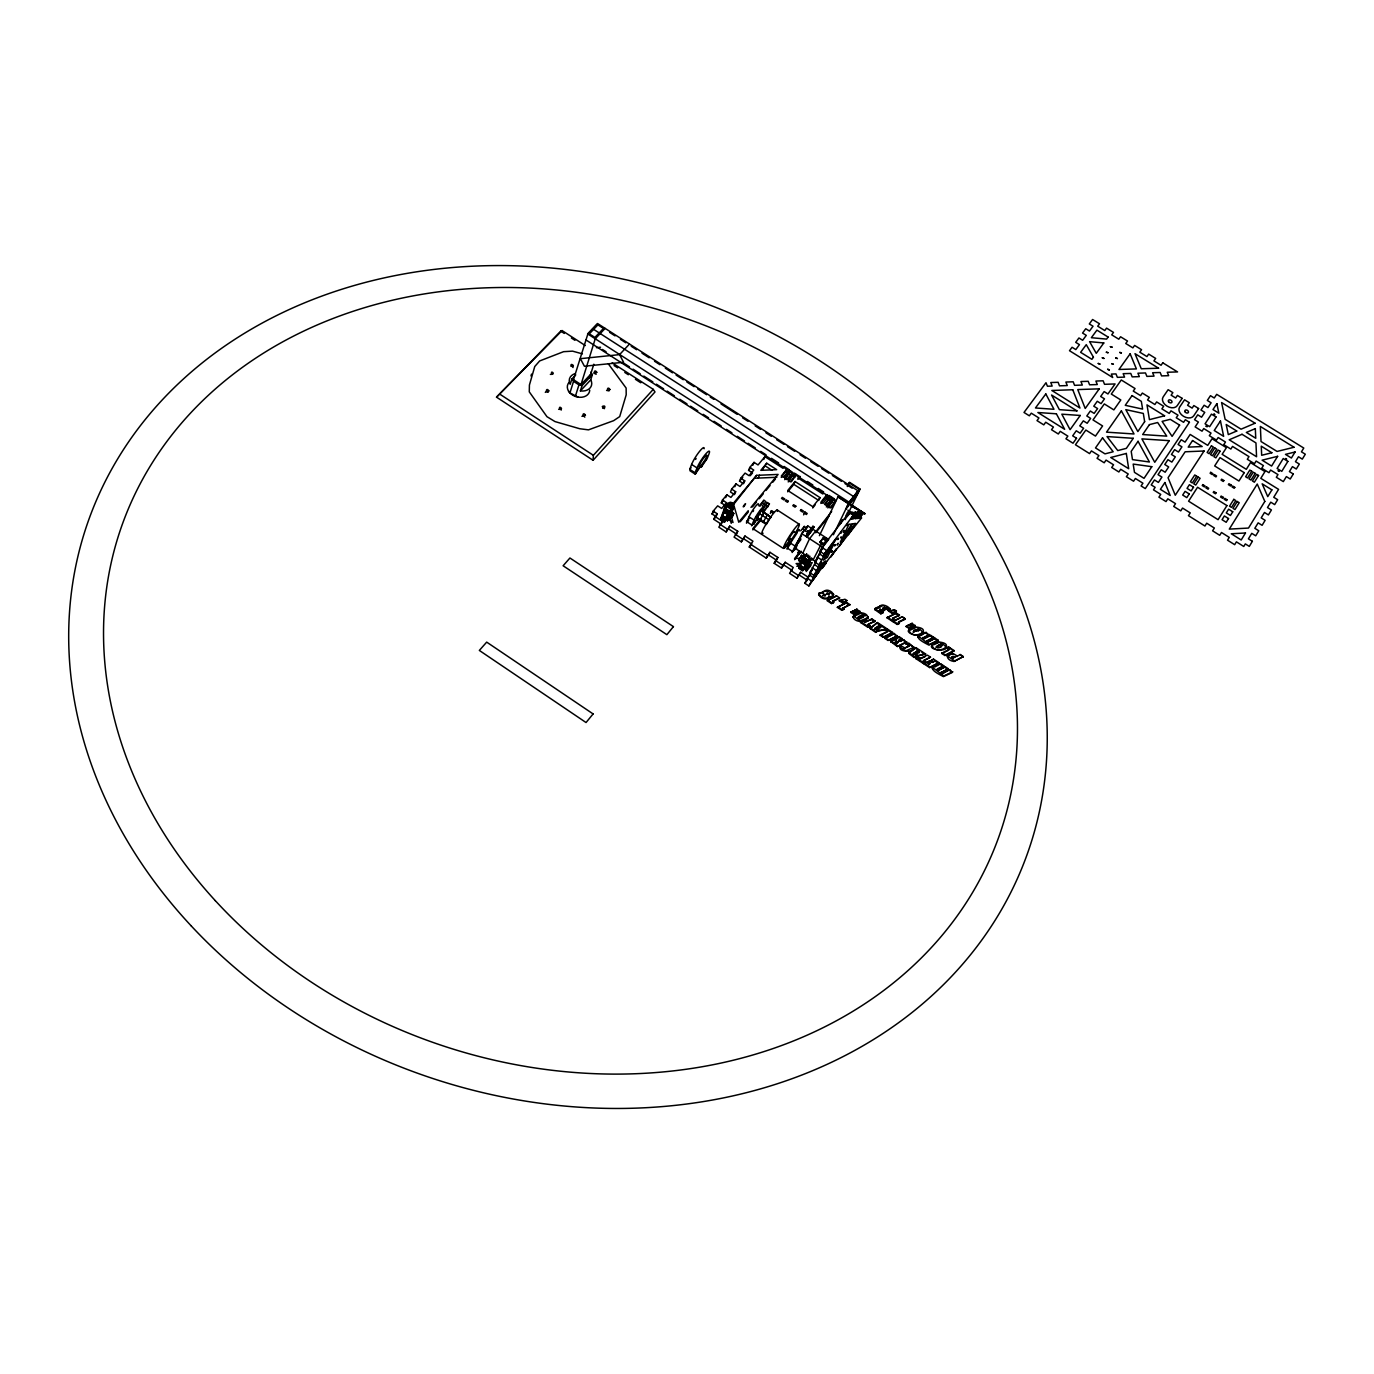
<?xml version="1.0" encoding="UTF-8"?>
<svg xmlns="http://www.w3.org/2000/svg" width="1374" height="1374" viewBox="0 0 1374 1374"><rect width="100%" height="100%" fill="white"/><g stroke="black" fill="none" stroke-linecap="round" stroke-linejoin="round"><path stroke-width="1.5" d="M899.163 623.538L898.665 621.769L905.174 618.781L902.048 616.737L892.688 621.512L897.188 624.449L899.163 623.538L898.665 621.769M893.461 619.829L892.602 618.729L899.489 615.071L896.363 613.044L886.986 617.802L891.486 620.739L893.461 619.829L892.963 618.06L899.489 615.071M585.324 345.561L562.069 330.567L560.729 331.151L496.512 397.155L593.07 460.29L593.362 455.309L653.268 389.357L612.134 362.839M955.17 656.858L952.817 658.455L952.422 656.617L955.17 656.858L951.942 657.356M951.873 657.717L952.422 656.617M843.207 607.961L849.939 604.612L846.813 602.585L837.316 607.342L841.815 610.279L843.825 609.369L843.207 607.961L843.825 609.369M806.693 554.134L807.5 556.607L810.059 556.315M833.52 602.654L832.678 601.554L839.651 597.913L836.543 595.887L827.028 600.627L831.51 603.547L833.52 602.654L833.022 600.867L839.651 597.913M903.68 648.442L909.33 645.969L906.016 643.393L909.348 645.677M919.412 652.135L917.454 650.847L913.401 653.543L916.527 655.913L914.174 657.528L908.678 653.32L915.908 647.635L925.629 653.972L917.454 655.896L914.191 653.766L919.412 652.135L914.191 653.766M936.828 669.945L943.801 665.806L940.64 663.745C925.732 667.197 934.251 671.852 943.457 676.626L952.422 672.35L949.657 669.619L942.255 673.621L949.657 669.619M902.083 638.618L898.854 640.49L899.953 641.349L903.663 639.649L906.393 642.345L897.342 646.519L890.644 641.503L895.9 639.614L899.094 636.677L902.083 638.618L898.648 640.748M895.573 641.692L896.569 642.912L898.029 642.208L896.501 641.194L895.127 642.448L896.501 641.194M727.705 512.296L726.279 510.527L725.163 511.54L727.43 512.777L726.949 510.355L725.249 510.681M802.777 566.655C804.872 570.536 797.847 566.122 801.798 566.002M790.685 542.713L797.332 532.562M799.977 552.966C799.977 549.342 795.975 556.23 799.033 550.802M732.016 506.817L733.184 505.357L730.745 507.727L728.443 507.246L729.354 502.867L726.966 506.405L730.796 508.912L733.184 505.357A2.319 1.426 39.8 0 0 731.329 502.472A2.319 1.426 39.8 0 0 729.336 503.708M810.712 529.522L813.116 526.002L811.897 528.595L807.74 525.899L801.643 533.593L795.924 545.925L796.748 549.325L815.709 561.64L822.631 547.196L828.677 539.45L812.944 529.265L806.847 536.976M813.219 527.822L814.318 526.774L807.019 537.062L808.204 534.503M799.891 539.948L800.149 539.639M832.369 550.871L831.304 552.4L832.369 550.768M807.328 533.782L808.084 532.339L805.817 536.289L809.131 532.099M808.599 531.996L807.414 533.799M837.161 544.86L838.243 543.262L837.23 544.843M840.613 533.232L841.678 531.583L840.682 533.232M545.306 392.363L546.491 391.453L548.106 392.277M801.677 534.297L802.948 532.064M530.982 375.995L531.532 374.106M759.685 513.172L757.366 516.435L759.066 514.374M575.758 374.862L571.859 378.966L570.227 384.273L569.489 382.539A11.49 8.656 17.7 0 1 575.311 373.573M573.49 379.705L587.866 333.951L597.089 324.333L603.495 328.438L594.89 337.437L589.309 333.848L597.93 324.865M578.025 397.12L569.952 392.912L573.542 381.337L571.859 378.966M575.345 396.399L578.952 384.857L573.542 381.337M797.899 542.541L798.998 540.806M573.302 379.567L581.013 384.565L595.234 338.794L605.161 328.386M592.4 374.587L590.717 379.877L591.473 381.594A11.49 8.656 17.7 0 1 582.919 391.04L580.378 390.886L582.044 385.596L592.4 374.587L590.717 372.234M725.3 507.006L725.129 507.521M850.712 504.31L864.899 513.739L850.987 505.838M589.412 378.142L593.826 364.213M879.017 607.858C880.013 602.602 888.051 605.762 890.06 608.94L888.033 609.816C887.587 606.758 879.807 607.36 884.908 609.661L882.898 610.52L879.824 609.506L883.242 612.272L880.837 613.817L874.86 609.627L882.932 605.539M812.996 528.44L811.965 527.616M937.635 647.961C944.883 646.604 940.005 643.084 936.295 647.051M936.57 646.45C942.856 650.778 944.264 638.824 936.089 647.309M940.366 642.654C961.766 654.556 914.277 650.16 938.614 641.967C958.21 643.874 935.11 656.72 932.053 645.127M822.871 593.121L823.335 591.885M956.751 656.6L960.151 654.522L963.311 656.566L954.003 661.444C944.728 660.121 946.274 652.307 953.693 654.608M863.662 616.205C863.25 613.955 856.311 616.668 858.698 618.128C870.532 611.877 857.874 621.89 858.389 617.974M913.779 632.143C911.718 627.403 926.9 630.46 913.521 631.456M919.67 629.103C934.183 641.297 892.258 632.744 915.599 626.991C935.059 628.863 912.044 641.692 909.004 630.134M932.74 667.592L943.852 675.974L952.817 671.697M906.016 643.393L908.815 643.084L913.83 647.36L905.809 650.829L900.193 647.188L901.155 645.883L904.985 648.03L909.33 645.969M922.658 638.841L930.679 635.355L933.753 637.347L926.385 641.263L927.759 642.156L935.11 638.24L938.253 640.284L928.927 645.11C919.807 640.404 911.357 635.733 926.179 632.418L928.927 635.132L922.555 638.086M918.313 636.179L929.305 644.458L938.253 640.284M807.568 531.085L809.647 531.017L808.599 532.786L807.036 531.772L807.568 531.085L809.458 533.421L812.154 529.402M829.226 593.654C823.799 592.263 832.386 594.805 826.581 593.757M807.38 566.5L806.813 567.582L810.797 559.184M913.195 646.845C915.307 653.887 895.213 651.654 901.155 645.883M695.107 472.811L697.013 467.95A11.696 1.958 -57.1 0 1 705.738 453.952A11.696 1.958 -57.1 0 1 708.932 454.073L707.009 458.95L695.107 472.811L689.731 469.324L691.62 464.446A11.696 1.975 -57.1 0 1 699.366 451.617A11.696 1.975 -57.1 0 1 704.123 448.748M867.801 618.266C868.626 611.739 854.989 610.829 853.117 617.012C854.645 622.989 867.492 622.766 867.561 617.098M689.903 470.698L695.278 474.185L696.395 471.316M853.615 615.964L860.072 620.962L868.162 617.579M699.727 467.435L695.278 474.185M702.423 464.292L701.29 467.177L705.738 460.445M794.516 532.322C795.306 527.994 785.842 542.352 789.208 540.411M713.209 511.128L717.245 513.773L714.995 516.469L722.484 521.347L721.298 524.181L713.827 519.32L716.077 516.607L712.041 513.979L713.209 511.128L717.657 505.838L721.676 508.449L726.503 502.695L722.466 500.067L726.88 494.812L730.899 497.422L735.657 491.72L731.655 489.11L736.017 483.906L740.019 486.499L744.742 480.831L740.758 478.255L745.086 473.085L749.07 475.679L753.742 470.063L749.775 467.486L754.051 462.368L758.036 464.944L764.94 456.666L783.094 468.362M823.198 592.434C827.32 585.513 839.772 596.831 828.883 597.226C823.661 603.461 813.047 590.665 822.803 593.07M713.827 519.32L714.995 516.469M812.979 528.509L812.051 529.952L812.858 529.11M915.908 647.635L909.038 652.65L914.552 656.858L916.527 655.913M725.317 505.546L721.298 502.918L722.466 500.067M716.077 516.607L717.245 513.773M725.695 497.68L726.88 494.812M731.655 489.11L730.47 491.978L734.472 494.571L735.657 491.72M730.848 518.101L728.77 516.744L734.042 507.641L727.413 503.313L725.249 505.924L720.68 518.891L724.957 521.673L730.71 509.479L731.878 510.252L730.418 513.756L729.233 513M723.858 510.424L724.802 508.346M724.837 507.882L724.63 508.724M724.115 522L725.232 519.32L721.573 516.933L722.192 516.195L725.85 518.582L724.733 521.261L724.115 522L720.457 519.612L726.417 506.68L725.249 505.924M720.457 519.612L722.192 516.195M722.81 514.7L725.249 508.827L728.924 511.231L725.867 517.843L722.192 515.439L723.274 513.91M722.758 515.525L726.417 506.68M734.832 486.757L736.017 483.906M722.484 521.347L718.825 527.169L726.125 531.927L729.766 526.105L737.735 531.291L736.533 534.125L728.581 528.938M744.742 480.831L743.557 483.7L739.556 481.106L740.758 478.255M725.867 517.843L728.924 511.231M724.957 521.673L730.71 509.479M730.882 512.846L732.96 514.185L730.659 518.41L727.516 516.349L730.315 511.695M729.646 513.979L727.739 516.572L728.907 517.345L727.447 520.832L726.279 520.059M731.208 510.252L732.582 511.145M750.204 475.73L752.54 472.931L748.572 470.355L749.775 467.486M728.821 515.284L733.012 508.586L726.777 504.533L727.55 503.605L733.785 507.641M752.849 465.236L754.051 462.368M730.659 518.41L732.96 514.185M728.907 517.345L729.989 516.04L731.964 517.311L733.768 513.361L730.436 511.18M731.964 517.311L733.768 513.361M726.125 531.927L729.766 526.105M733.493 504.567L756.61 475.352L778.096 474.425L750.96 507.384M763.721 459.534L764.94 456.666M758.208 478.083L759.427 475.232M737.735 531.291L734.077 537.114L741.342 541.854L745 536.032L752.935 541.201L749.259 547.024L766.263 558.119L769.955 552.296L777.873 557.466L774.18 563.288L781.531 568.08L785.224 562.258L793.262 567.496L789.569 573.319L796.937 578.145L800.647 572.305L808.238 577.252L810.402 574.469M761.952 470.337L766.709 463.227L776.654 469.65L760.818 470.32L766.709 463.227M880.906 627.025L875.702 628.639L880.545 627.695L878.965 625.754L874.877 628.399L877.969 630.752L875.633 632.349L870.206 628.536L877.454 622.559L892.671 632.469L883.224 637.313L880.081 635.252L887.535 631.336L885.096 629.756L887.535 631.336M746.546 522.532L749.002 516.813A9.017 1.254 -57 0 1 755.322 506.594A9.017 1.254 -57 0 1 758.311 504.997M741.342 541.854L745 536.032M751.595 525.813L754.068 520.111A9.017 1.219 -57 0 1 760.835 509.359A9.017 1.219 -57 0 1 763.017 509.17M753.811 524.009L755.03 521.193M760.269 506.027L763.892 500.273L765.902 501.579L762.312 505.958M754.068 523.958L755.305 521.141M756.696 520.471L757.933 517.637L752.025 525.143L746.563 521.588L749.843 517.586M756.731 520.712L757.95 517.878M761.402 511.231L767.413 502.558L769.423 503.846L763.412 512.536M781.256 477.431L787.182 468.895L781.342 476.005L783.335 477.293L789.174 470.166M770.282 513.481L771.535 510.647L773.802 512.124L772.978 513.137L770.711 511.66L771.535 510.647M784.743 479.681L790.651 471.127L792.643 472.416L786.821 479.543L784.829 478.255L790.651 471.127M788.212 481.913L794.138 473.377L796.13 474.648L791.372 481.776M793.794 484.352L795.048 481.518L820.038 497.628L818.715 500.445L793.794 484.352L787.697 491.823M766.263 558.119L769.955 552.296M774.18 563.288L777.873 557.466M808.479 564.353L809.217 562.722L808.427 564.542M786.993 549.205L789.964 542.764A9.051 1.065 -56.9 0 1 796.491 532.339A9.051 1.065 -56.9 0 1 799.033 531.068M803.601 514.855L804.924 512.021L807.173 513.481L806.383 514.494L804.116 513.017L804.906 512.038M781.531 568.08L785.224 562.258M807.242 566.655L807.826 565.435M792.094 552.52L795.065 546.079A9.051 1.048 -56.9 0 1 800.424 537.268M806.28 527.736L804.254 526.414L802.948 529.23L804.975 530.536M794.309 550.373L795.941 547.556L792.729 551.609L787.216 548.037L790.445 543.984M812.635 528.904L811.399 528.131L808.565 531.858M805.198 531.377L807.74 525.899M800.235 551.575L798.912 554.014M825.448 497.646L826.77 494.812L828.78 496.117L827.457 498.934L825.448 497.646L820.862 503.416M809.166 533.387L807.895 532.734M798.929 560.231L801.025 561.588L802.296 558.892L800.183 557.535L803.326 559.613L801.918 562.601L798.723 560.523L801.317 556.041M804.924 557.483L801.54 555.268L799.891 558.789M802.76 553.224L809.561 538.728L815.641 531.017M825.516 504.224L830.274 497.079L832.266 498.367L826.358 506.954M800.527 561.811L798.826 567.634L803.137 570.45L809.338 558.445L810.523 559.218L805.611 569.575L804.425 568.802M803.378 559.063L802.193 558.291L803.807 554.838L804.992 555.611L798.689 568.269L802.399 570.674L802.983 569.918M798.689 568.269L804.992 555.611M827.869 507.933L833.778 499.329L835.77 500.617L830.051 507.865L828.041 506.559L833.778 499.329M808.839 534.022L808.118 534.297M796.937 578.145L800.647 572.305M802.399 570.674L805.696 564.199L801.969 561.777L801.386 562.55L805.095 564.972L805.696 564.199M805.782 563.512L806.383 562.739L802.674 560.317L802.072 561.09L805.782 563.512L807.637 560.094L803.91 557.672L803.309 558.445L807.036 560.867L807.637 560.094M803.137 570.45L809.338 558.445M819.402 535.671L837.968 496.856L848.531 503.657L837.968 496.856M808.118 564.834L809.046 562.997M807.551 566.62L811.553 558.222M811.794 558.273L805.611 569.575M826.564 539.793L823.146 544.516L819.9 542.421L823.335 537.698L826.564 539.793L826.135 540.686L822.906 538.591L823.335 537.698M847.294 486.533L849.493 482.274L860.004 489.041L845.199 519.63M813.116 559.957L821.566 543.503M823.146 544.516L823.576 543.623L820.33 541.528M804.786 583.263L812.223 569.626L809.836 572.7L813.975 575.38L816.362 572.305L808.891 585.942L804.786 583.263L807.002 580.412M809.836 572.7L816.396 560.918M814.902 562.103L822.425 548.346L820.02 551.421L824.194 554.151L826.598 551.06L819.059 564.817L814.902 562.103L817.307 559.029M820.02 551.421L821.927 547.436L849.166 512.571L853.323 515.233L850.678 519.406L854.096 515.147L855.281 514.992L852.653 519.149L856.534 514.838L857.702 514.7L855.092 518.822L860.09 514.408L857.496 518.496L858.733 518.324L862.443 514.134L859.866 518.17L861.532 517.964L832.318 554.649M833.4 534.744L849.132 502.231L858.046 490.844L597.57 323.525L587.625 333.882L849.132 502.231M813.975 575.38L821.463 561.726L819.059 564.817M824.194 554.151L853.306 515.233M840.562 523.546L842.434 519.681M850.798 502.317L853.597 496.529L592.623 328.695M808.513 564.079L809.114 563.082M845.92 515.765L847.775 511.935M858.046 490.844L846.968 506.972M857.531 491.652L849.252 502.214L845.869 509.204L856.895 495.138L860.004 489.041M827.371 557.363L833.537 544.654L823.335 560.197L827.371 557.363L824.623 555.594M818.595 594.822L819.196 593.207L822.683 592.142M822.717 592.641L823.404 591.352M822.957 595.56C825.929 591.885 825.207 597.982 823.524 594.564M822.992 595.749L823.953 594.375M825.018 596.093L825.551 594.925M826.392 594.255L826.925 593.07M828.677 594.495L829.278 593.499M828.728 597.003L828.797 596.076M828.711 597.776L829.072 596.316M828.453 596.763L829.827 596.522M829.484 597.209L833.005 595.887L833.606 594.255M833.005 595.887L833.674 594.65M831.51 603.547L833.863 601.967M832.575 601.915L833.022 600.867M836.543 595.887L828.865 599.82M839.256 600.764L844.941 599.236L846.934 600.541L842.64 602.98L839.256 600.764L842.812 600.198M728.306 504.413L728.684 503.657A2.319 1.426 39.8 0 1 731.174 503.554L731.844 502.747M842.64 602.98L846.934 600.541M841.815 610.279L844.168 608.699M837.316 607.342L846.813 602.585M842.966 608.27L849.939 604.612M850.781 612.392L853.426 610.691L856.208 613.405L853.907 614.436L850.781 612.392L853.426 610.691M854.233 610.829L856.878 609.146L859.643 611.859L857.359 612.873L854.233 610.829L856.878 609.146M853.907 614.436L856.552 612.735M853.202 617.424L853.804 615.792M857.359 612.873L860.004 611.172M857.685 618.163L858.149 617.287M857.908 617.905L862.769 615.346M863.233 616.978L863.319 615.535M869.982 626.441L867.973 627.351L860.485 622.456L862.838 620.876L864.881 622.216L871.992 619.004L875.135 621.048L867.664 624.93L869.982 626.441L867.664 624.93M862.838 620.876L860.485 622.456M695.622 459.397L696.103 458.469M864.881 622.216L871.992 619.004M867.612 618.437L868.213 616.823M874.791 609.214L877.797 606.947L879.446 607.222M874.86 609.627L875.478 608.012M867.973 627.351L870.343 625.771M878.931 607.428L879.6 606.174M870.171 628.176L877.454 622.559M882.881 612.941L879.377 610.554L880.167 609.3M870.206 628.536L870.79 627.042M879.377 610.554L880.408 609.214M870.429 628.897L870.566 627.866M883.259 607.926L882.726 609.043L884.908 609.661M880.837 613.817L883.242 612.272M882.898 608.596L884.083 607.583M880.322 609.901L882.898 610.52M874.998 628.296L874.706 629.532M725.077 507.143L724.442 508.603M875.633 632.349L877.969 630.752M878.965 625.754L874.517 629.069M884.324 608.338L888.033 609.816M888.806 611.224L894.457 609.695L896.449 610.983L892.19 613.422L888.806 611.224L894.079 610.365L896.071 611.67M887.673 610.485L890.06 608.94M875.702 628.639L878.931 630.752L887.123 628.863L884.736 630.426M892.19 613.422L896.449 610.983M891.486 620.739L893.821 619.159M892.499 619.09L892.963 618.06M883.224 637.313L892.671 632.469M886.986 617.802L896.363 613.044M884.856 638.378L894.302 633.534L897.085 636.265L888.016 640.439L884.856 638.378L894.302 633.534M888.016 640.439L897.445 635.595M897.188 624.449L899.523 622.869M902.048 616.737L905.174 618.781M890.644 641.503L894.68 638.704L896.346 638.996M890.713 641.898L891.331 640.284M895.436 639.357L899.094 636.677M895.659 641.641L896.191 643.582L898.029 642.208M906.101 626.544L908.729 624.861L911.494 627.557L909.227 628.588L906.101 626.544L908.729 624.861M898.493 641.16L898.939 640.112M899.953 641.349L903.663 639.649M897.342 646.519L906.771 641.658M909.502 624.981L912.13 623.298L914.878 625.994L912.628 627.025L909.502 624.981L912.13 623.298M909.227 628.588L911.872 626.888M899.747 647.446L900.451 646.227M908.506 631.181L909.193 629.962M912.628 627.025L915.256 625.325M913.109 632.177L918.072 629.498M918.605 630.718L918.622 629.704M908.678 653.32L909.313 652.169M917.798 637.21L918.485 636.007M913.263 648.219L913.95 646.999M922.899 632.572L923.586 631.37M913.521 653.423L913.229 654.677M922.383 638.515L929.322 634.462M917.935 636.849L926.179 632.418M913.126 654.11L917.454 650.847M923.105 661.117L925.836 661.976L923.465 663.573L915.891 658.644L918.261 657.047L920.322 658.386L927.364 655.106L930.524 657.15L924.874 660.293M917.454 655.896L925.629 653.972M915.891 658.644L918.261 657.047M923.311 639.254L930.679 635.355M917.884 657.717L920.322 658.386M926.385 641.263L933.753 637.347M927.759 642.156L935.11 638.24M931.538 646.175L932.225 644.973M923.465 663.573L925.836 661.976M930.146 663.264L927.845 661.753L930.146 663.264L928.79 663.917L926.471 662.405L924.118 664.003L929.597 667.575L938.974 662.663L933.513 659.108L931.143 660.688L933.461 662.199L931.538 660.035M933.839 661.529L932.139 662.337L929.82 660.825L927.45 662.423M771.003 516.521L766.366 524.49L756.49 518.067L761.11 510.098L771.106 517.5L765.163 513.498M759.702 513.756L761.11 510.098M928.79 663.917L929.769 663.934M933.513 659.108L931.143 660.688M932.139 662.337L933.461 662.199M941.637 646.003L942.014 645.024M929.597 667.575L938.974 662.663M764.391 512.227L759.77 520.196M932.207 668.64L932.912 667.421M946.617 647.91L948.575 646.982L954.157 650.623L944.848 655.484L941.705 653.423L949.056 649.49L946.617 647.91L949.056 649.49M945.93 647.549L946.617 646.347M948.575 646.982L953.762 651.293M937.308 668.898L943.801 665.806M944.848 655.484L954.157 650.623M934.664 667.043L940.64 663.745M937.772 670.701L945.175 666.716L948.266 668.726L942.633 671.886M947.287 656.411L952.629 653.268L957.128 655.93M947.373 656.824L947.991 655.209M940.881 672.71L948.266 668.726M939.524 669.859L945.175 666.716M954.003 661.444L963.311 656.566M960.151 654.522L962.916 657.236M837.9 538.883C836.714 541.27 839.359 536.427 838.174 538.831M840.648 537.732L841.317 536.873L840.922 537.681M726.966 506.405L728.684 503.657L728.134 505.014L731.964 507.504L732.531 506.147A2.319 1.426 39.8 0 0 731.174 503.554M730.796 508.912L732.308 506.456A2.319 1.426 39.8 0 1 730.041 506.267A2.319 1.426 39.8 0 1 728.615 504.052M752.969 511.609L753.587 510.664M852.876 506.559L851.159 505.185M849.166 512.571L847.311 516.641M848.187 515.25L851.159 512.347L855.281 514.992M863.507 513.893L864.967 513.481M731.329 516.676L733.012 522.498L727.945 519.2M834.791 545.289C836.646 542.833 833.245 547.642 835.066 545.22M581.923 416.339L583.418 415.721L584.809 417.146M811.433 528.698L810.746 529.557M744.21 506.13C748.555 499.483 740.998 508.535 743.866 506.594M550.356 374.363C557.002 374.758 549.823 369.417 551.85 373.968M808.187 534.177L809.114 533.026M789.913 539.57L790.737 538.488M800.561 566.483L800.698 568.63L802.313 569.008L802.416 567.72L800.269 566.775L801.643 568.578M801.987 568.681L803.103 568.08M826.547 561.605L822.047 568.458L826.255 563.014M814.645 577.458L836.354 548.947L830.823 557.123M813.168 579.914L818.767 571.653L808.891 585.942M806.194 571.532L810.918 565.47L806.882 565.693M819.9 542.421L822.906 538.591M824.572 539.673L826.066 537.766M806.315 566.002L805.044 568.115A2.319 1.426 38 0 1 803.017 568.458M802.193 558.291L804.288 555.611M802.296 558.892L803.223 557.707L801.128 556.35M803.807 556.556L804.563 555.611M806.675 553.911L805.559 555.354L809.441 557.878M807.5 556.607L808.616 555.182M848.788 504.035L851.227 500.909M853.683 497.783L856.895 495.138M799.874 551.833L794.567 558.565L800.905 558.205M815.778 531.686L831.665 511.523M794.601 559.665L801.214 551.266M815.778 532.803L829.02 516.006M801.54 555.268L803.24 556.951M798.723 560.523L799.908 559.029M831.012 507.779L834.447 503.434L832.438 502.145M830.274 497.079L824.537 504.292L826.547 505.598L832.266 498.367M798.26 540.875L800.698 537.818M797.298 543.142L800.698 538.866M796.731 544.379L798.844 541.373M795.924 545.925L800.784 539.69M795.615 547.573L797.092 545.701M789.432 540.806L783.352 548.432L752.866 528.578L760.99 518.702M826.77 494.812L821.017 502.042L823.026 503.331L828.78 496.117M784.502 548.174L789.346 542.077M800.716 530.862L804.254 526.414M820.038 497.628L812.807 506.68L787.749 490.484L795.048 481.518M812.704 507.985L815.108 504.962M749.259 547.024L751.698 544.018L743.781 538.848M764.288 520.849L763.068 522.343L767.688 514.374L767.808 515.37M797.847 479.354L800.183 476.486M761.969 515.233L764.408 512.227L764.528 513.223L761.248 511.094M796.13 474.648L790.308 481.793L788.315 480.505L794.138 473.377M752.866 529.9L761.471 519.338M767.413 502.558L761.436 509.857L763.446 511.162L769.423 503.846M787.886 479.526L791.39 475.249L789.397 473.978M756.49 518.067L758.946 515.078M759.101 506.113L763.892 500.273M746.443 523.082L748.624 520.42M784.417 477.293L786.752 474.442M748.246 510.681L738.748 522.206L733.304 503.365L756.61 475.352M740.26 521.742L748.383 511.867M752.454 506.92L756.524 501.991M759.238 498.693L763.309 493.747M766.005 490.449L770.075 485.52M772.789 482.222L775.503 478.925M731.878 510.252L734.042 507.641M727.516 516.349L728.735 514.889M731.655 511.798L732.428 510.87M728.77 516.744L729.731 515.593M728.701 518.874L729.474 517.946M731.947 515.353L733.166 513.893L730.006 511.832M727.447 520.832L729.611 518.221M728.873 507.659L730.041 506.267M731.26 510.115L730.126 511.557L733.458 513.739M725.249 508.827L724.613 509.582L728.306 511.97M712.041 513.979L714.257 511.334M721.298 502.918L723.497 500.308M739.556 481.106L742.802 477.242M748.572 470.355L750.719 467.795M689.731 469.324L691.019 467.813M593.07 460.29L655.003 391.951L653.268 389.357M619.554 354.629L623.59 362.272L584.414 366.223L580.378 358.683L619.554 354.629L629.378 344.135M580.378 390.886L590.717 379.877M581.013 384.565L590.957 374.003M898.218 622.525L904.813 619.451M496.512 397.155L562.069 330.567M896.501 637.897L895.968 639.666M908.643 630.803L915.943 627.437M853.254 616.651L860.691 613.285L865.74 615.827M922.847 637.467L923.689 638.584M819.196 593.207C818.629 596.625 827.148 600.507 829.226 596.539M606.587 390.422L609.111 390.869M558.617 409.28C565.487 410.156 557.569 404.42 559.974 409.177M731.312 505.787L729.749 504.138L731.312 505.787A2.319 1.426 39.8 0 0 732.977 505.666M784.863 547.419L784.022 547.934A14.169 1.7 -56.9 0 1 788.59 537.509A14.169 1.7 -56.9 0 1 798.534 524.387A14.169 1.7 -56.9 0 1 795.649 532.597M941.705 653.423L948.661 650.16M927.845 661.753L929.82 660.825M933.667 644.767L938.94 642.397M923.483 660.465L930.524 657.15M905.638 644.062L907.682 643.496L912.697 646.45M919.945 659.056L925.217 656.583M880.081 635.252L887.157 632.006M885.096 629.756L887.089 628.845M892.688 621.512L899.884 618.231M868.024 624.26L875.135 621.048M882.52 611.207L884.547 610.331M593.74 373.041L596.161 374.278M825.396 590.975L828.522 591.559M878.931 630.752L886.762 629.532L877.093 623.229M602.533 407.855L604.508 408.628M570.931 366.188C577.406 367.133 568.75 361.723 571.721 366.343M596.419 347.674L600.541 347.227M800.132 563.374L796.096 563.598L799.496 565.813M808.204 562.911L812.24 562.687L806.332 570.262L802.914 568.046M796.8 566.26L800.836 566.036M755.408 478.204L776.86 477.276M807.036 531.772L809.097 531.704M582.044 385.596L578.952 384.857M582.37 353.857L572.546 351.143L563.598 351.675L539.656 360.95L534.761 366.514L529.419 385.046L529.282 391.865L546.955 416.683L554.993 421.578L579.759 428.74L588.484 429.856L613.646 420.667L619.708 416.597L626.201 394.819L626.132 388.069L608.356 363.87M572.048 366.274L573.044 367.545M560.317 409.04L561.296 410.036M883.688 605.797L884.65 606.346M917.368 627.695L918.33 628.244M849.063 482.824L859.574 489.573M609.661 332.405L615.054 335.874M620.447 339.326L625.823 342.796M631.216 346.248L636.609 349.717M642.002 353.17L649.181 357.79M654.574 361.259L659.949 364.711M665.342 368.18L672.521 372.801M676.128 375.102L683.307 379.722M686.897 382.024L694.076 386.644M697.683 388.945L706.648 394.716M710.255 397.034L713.845 399.336M721.024 403.956L737.185 414.33M742.578 417.799L747.971 421.268M755.15 425.871L760.543 429.341M765.936 432.81L771.312 436.262M776.705 439.732L783.901 444.334M787.491 446.653L794.67 451.273M800.063 454.725L805.456 458.195M810.832 461.647L818.028 466.267M821.618 468.568L828.797 473.188M832.386 475.507L841.369 481.278M844.958 483.579L852.155 488.199M850.643 504.55L864.899 513.739L851.004 505.443M862.443 514.134L857.273 511.66L861.309 514.271M860.09 514.408L854.868 511.935L858.939 514.546M602.465 349.46L606.071 351.761M624.036 363.354L629.429 366.824M633.036 369.142L640.215 373.78M643.822 376.098L652.805 381.886M656.394 384.205L663.59 388.825M667.18 391.143L674.376 395.781M679.769 399.25L686.966 403.887M690.555 406.206L697.752 410.843M703.144 414.313L708.537 417.782M713.93 421.268L721.127 425.888M726.52 429.375L731.913 432.844M737.306 436.314L744.485 440.951M748.091 443.27L755.271 447.907M760.681 451.376L766.074 454.846M771.467 458.332L778.646 462.952M784.039 466.439L789.432 469.908M794.825 473.377L800.218 476.864M807.414 481.484L812.807 484.97M818.2 488.44L823.593 491.909M828.986 495.379L834.379 498.865M857.702 514.7L852.43 512.193L856.534 514.838M585.805 339.825L835.667 500.823M858.853 516.229L861.532 517.964M797.968 477.946L822.906 494.022M847.895 510.115L852.893 513.344M849.956 512.485L854.096 515.147M785.928 471.746L787.92 473.017M792.867 476.211L794.859 477.499M828.951 499.896L830.944 501.184M853.615 516.899L856.328 518.651M560.729 331.151L564.285 333.435M571.395 338.021L574.967 340.323M614.092 365.57L617.647 367.854M624.775 372.44L628.33 374.741M635.441 379.327L640.782 382.779M765.49 466.095L772.102 470.355M777.169 509.943L799.067 524.129M762.673 503.107L764.665 504.413M766.177 505.392L768.186 506.68M801.643 533.593L822.631 547.196M821.927 547.436L826.118 550.15M691.62 464.446L697.013 467.95M758.654 513.086L768.564 519.509M819.694 554.031L823.868 556.728M756.353 517.071L766.245 523.511M817.29 557.105L821.463 559.819M789.964 542.764L795.065 546.079M749.002 516.813L754.068 520.111M886.333 607.428L889.699 609.609M896.003 613.714L899.111 615.741M911.752 623.968L914.878 625.994M925.801 633.105L928.927 635.132M930.301 636.025L933.358 638.017M934.732 638.91L937.875 640.954M889.167 610.537L892.568 612.752M909.88 624.311L913.006 626.355M803.704 557.26L808.049 560.094M814.593 564.68L818.732 567.376M906.479 625.874L909.605 627.918M725.077 508.294L729.371 511.076M926.763 640.593L928.137 641.486M953.212 657.803L952.251 657.064M728.787 513.292L732.016 515.353M812.206 567.754L816.345 570.45M881.198 613.13L875.221 608.94M887.346 617.132L891.846 620.052M893.048 620.842L897.548 623.779M942.083 652.77L945.243 654.814M954.398 660.791L947.768 656.154M730.298 515.662L732.273 516.95M799.29 567.496L801.763 569.111M809.595 575.139L813.7 577.819M721.075 518.874L724.733 521.261M829.844 592.417L833.262 594.942M846.47 603.272L849.596 605.299M856.517 609.816L859.643 611.859M871.631 619.674L874.774 621.718M888.136 630.443L892.293 633.139M893.942 634.221L897.085 636.265M898.733 637.347L901.722 639.288M903.285 640.318L906.393 642.345M915.531 648.305L918.777 650.417M922.023 652.53L925.252 654.642M934.492 660.654L938.597 663.333M940.245 664.415L943.406 666.476M944.797 667.369L947.888 669.396M949.262 670.289L952.422 672.35M807.208 578.196L811.33 580.893M839.6 600.077L842.983 602.293M854.576 610.159L857.702 612.186M917.076 651.516L919.034 652.787M768.684 555.096L776.585 560.249M783.936 565.04L791.956 570.279M799.324 575.088L806.916 580.034M720.01 524.318L727.31 529.093M735.279 534.297L742.544 539.037M750.496 544.207L767.534 555.319M775.451 560.489L782.819 565.298M790.857 570.553L798.242 575.362M853.082 611.378L856.208 613.405M851.124 611.705L854.25 613.749M876.062 627.97L879.291 630.082M914.569 653.097L917.832 655.226M896.123 641.881L897.669 642.877M938.167 670.031L937.223 669.275M941.259 672.058L942.65 672.951M827.371 599.94L831.854 602.877M837.659 606.655L842.159 609.592M860.828 621.787L868.334 626.681M875.994 631.679L870.79 628.21M880.442 634.582L883.585 636.643M885.234 637.708L888.377 639.769M897.703 645.849L891.091 641.229M916.269 657.974L923.843 662.921M924.496 663.333L929.975 666.922M500.05 394.321L593.362 455.309M805.799 559.493C800.905 557.535 807.397 564.267 806.091 559.785M568.544 391.126L569.952 392.912M729.525 517.363L731.243 523.339M589.738 390.182A11.439 8.656 17.7 0 1 575.122 396.347A11.439 8.656 17.7 0 1 569.094 382.367M787.834 544.138A14.169 1.7 -56.9 0 1 786.168 546.113M763.068 533.215A14.135 1.838 -57 0 1 768.272 520.591A14.135 1.838 -57 0 1 777.323 511.403M801.025 536.427A9.051 1.048 -56.9 0 1 801.626 535.654M727.653 518.651A2.301 1.408 39.7 0 1 727.447 518.96M1278.232 470.835L1279.228 471.334L1278.267 470.75M1206.114 426.146L1207.111 426.644L1206.114 426.146M724.476 511.695C726.193 516.607 728.478 509.977 724.476 511.695M1121.39 352.912L1119.741 352.448L1121.39 352.912M1117.388 358.511L1115.74 358.03L1117.388 358.511M1112.03 347.124L1110.381 346.66L1112.03 347.124M1111.703 363.646L1113.352 364.282L1111.703 363.646M1108.011 352.706L1106.362 352.225L1108.011 352.706M1107.667 369.297L1109.316 369.932L1107.667 369.297M1102.309 357.824L1103.957 358.459L1102.309 357.824M1098.238 363.457L1099.887 364.093L1098.238 363.457M721.556 518.702C723.119 523.597 725.661 517.191 721.556 518.702M722.174 517.964C723.737 522.859 726.279 516.452 722.174 517.964M730.298 503.554L732.17 504.825L730.298 503.554M803.223 560.214C804.735 565.126 807.5 558.72 803.223 560.214M1285.738 458.59L1286.699 459.174L1285.789 458.504M1213.946 414.192L1214.891 414.776L1214.101 414.038M609.919 389.512C606.312 392.878 607.136 385.012 609.919 389.512M602.447 406.498C603.959 411.341 607.033 404.025 602.447 406.498M585.427 415.188C581.769 418.641 582.645 410.62 585.427 415.188M596.78 372.32C593.19 375.634 594.032 367.837 596.78 372.32M843.378 532.03L844.426 530.484L843.378 532.03M846.504 525.589L847.569 524.026L846.573 525.469M548.827 390.92C545.152 394.304 546.079 386.369 548.827 390.92M821.635 563.718L817.238 572.803L825.671 560.867L821.635 563.718M829.501 547.402L825.035 556.659L836.646 538.213L829.501 547.402M848.943 524.37L840.287 542.163L851.863 523.941L848.943 524.37M840.888 543.091L839.531 545.873L845.027 537.749L840.888 543.091M849.527 531.944L848.17 534.726L853.632 526.654L849.527 531.944M1252.384 541.304L1249.292 546.388L1245.325 543.898L1243.762 546.474L1236.411 541.854L1234.676 544.688L1227.532 540.188L1229.266 537.389L1221.486 532.494L1219.734 535.31L1212.607 530.828L1214.358 528.028L1206.698 523.219L1204.946 526.019L1188.458 515.662L1190.227 512.897L1182.55 508.071L1180.764 510.853L1173.722 506.422L1175.526 503.657L1167.814 498.831L1166.011 501.579L1158.935 497.148L1160.738 494.4L1153.49 489.848L1155.139 487.341L1151.223 484.885L1154.486 479.973L1158.402 482.429L1161.923 477.087L1158.024 474.648L1161.253 469.788L1165.152 472.227L1168.656 466.937L1164.774 464.498L1167.969 459.689L1171.85 462.093L1175.32 456.855L1171.455 454.451L1174.633 449.659L1178.48 452.063L1181.932 446.859L1178.068 444.472L1181.228 439.732L1185.075 442.119L1190.159 434.442L1207.746 445.365L1212.04 438.77L1226.415 447.684L1222.139 454.313L1246.304 469.324L1250.512 462.626L1264.956 471.591L1260.8 478.324L1278.576 489.367L1273.75 497.285L1277.648 499.707L1274.677 504.619L1270.761 502.18L1267.498 507.538L1271.414 509.977L1268.408 514.924L1264.492 512.468L1261.195 517.878L1265.128 520.334L1262.105 525.315L1258.155 522.859L1254.823 528.303L1258.773 530.776L1255.716 535.808L1251.766 533.335L1248.416 538.831L1252.384 541.304M1293.277 473.996L1290.238 478.994L1286.373 476.589L1283.316 481.604L1276.326 477.276L1277.975 474.597L1270.606 470.045L1268.975 472.708L1261.761 468.225L1263.41 465.58L1256.128 461.046L1254.462 463.708L1247.317 459.277L1248.983 456.632L1232.53 446.413L1230.846 449.058L1223.77 444.661L1225.471 442.033L1218.171 437.516L1216.471 440.127L1209.326 435.695L1211.026 433.085L1203.744 428.568L1202.044 431.178L1195.14 426.902L1198.368 422.041L1194.538 419.671L1197.75 414.828L1201.563 417.198L1204.758 412.372L1200.962 410.019L1204.139 405.227L1207.935 407.563L1211.112 402.788L1207.317 400.435L1210.477 395.678L1214.255 398.013L1216.694 394.338L1303.771 448.044L1301.453 451.84L1305.3 454.21L1302.312 459.122L1298.464 456.752L1295.459 461.681L1299.323 464.068L1296.3 469.015L1292.436 466.628L1289.413 471.591L1293.277 473.996M1245.479 532.992L1241.203 539.982L1231.276 533.765L1245.479 532.992M1264.819 501.424L1248.502 528.063L1229.301 529.11L1257.244 484.043L1264.819 501.424M1271.895 489.865L1267.755 496.615L1262.156 483.82L1271.895 489.865M1295.098 451.977L1291.388 458.023L1285.48 454.365L1295.098 451.977M1287.867 461.389L1281.77 471.351L1277.133 468.482L1283.247 458.521L1287.867 461.389M1277.631 456.323L1271.603 466.061L1262.122 460.187L1277.631 456.323M1258.55 475.49L1254.376 482.205L1252.435 480.986L1256.609 474.288L1258.55 475.49M1237.253 501.493L1232.976 508.346L1234.951 509.565L1239.211 502.712L1237.253 501.493M1255.166 473.377L1250.975 480.076L1249.035 478.873L1253.225 472.175L1255.166 473.377M1228.528 518.548L1226.192 522.292L1222.053 519.698L1224.389 515.954L1228.528 518.548M1232.753 511.763L1230.434 515.49L1226.295 512.914L1228.631 509.187L1232.753 511.763M1233.835 499.346L1229.541 506.199L1231.516 507.418L1235.793 500.565L1233.835 499.346M1251.766 471.282L1247.575 477.963L1245.634 476.761L1249.825 470.08L1251.766 471.282M1227.034 499.724L1226.45 500.651L1224.234 499.294L1224.818 498.35L1227.034 499.724M1234.797 487.375L1234.213 488.285L1232.031 486.911L1232.598 486.001L1234.797 487.358M1244.209 472.656L1238.936 481.037L1214.668 465.941L1220.009 457.628L1244.209 472.656M1226.93 505.58L1218.085 519.681L1188.579 501.184L1197.561 487.238L1226.93 505.58M1223.358 497.422L1222.774 498.35L1220.559 496.993L1221.16 496.048L1223.358 497.422M1231.156 485.074L1230.554 486.001L1228.373 484.644L1228.957 483.7L1231.156 485.074M1216.024 492.854L1215.423 493.781L1213.225 492.407L1213.826 491.48L1216.024 492.854M1223.839 480.522L1223.255 481.45L1221.074 480.093L1221.658 479.165L1223.839 480.522M852.687 523.82L841.128 541.991L855.538 523.408L852.687 523.82M1206.492 486.894L1205.891 487.839L1208.09 489.213L1208.691 488.268L1206.492 486.894M1214.376 474.614L1213.774 475.541L1215.956 476.898L1216.557 475.971L1214.376 474.614M1202.834 484.61L1202.233 485.554L1204.431 486.928L1205.032 485.984L1202.834 484.61M1210.717 472.347L1210.133 473.274L1212.315 474.631L1212.916 473.704L1210.717 472.347M1220.095 451.256L1215.835 457.868L1213.912 456.666L1218.171 450.054L1220.095 451.256M1214.805 447.958L1210.528 454.571L1212.452 455.773L1216.729 449.161L1214.805 447.958M1196.702 476.177L1192.323 482.944L1190.382 481.724L1194.762 474.957L1196.702 476.177M1198.162 477.087L1193.783 483.854L1195.741 485.074L1200.103 478.289L1198.162 477.087M1189.197 493.919L1186.81 497.628L1182.688 495.052L1185.092 491.36L1189.197 493.919M1193.525 487.238L1191.138 490.913L1187.033 488.354L1189.42 484.678L1193.525 487.238M1211.439 445.863L1207.145 452.458L1209.086 453.66L1213.362 447.065L1211.439 445.863M1204.071 450.998L1175.268 495.241L1168.055 477.74L1185.144 451.788L1204.071 450.998M1220.456 420.959L1214.238 430.509L1223.65 436.348L1220.456 420.959M1216.024 416.94L1209.652 426.661L1205.067 423.81L1211.456 414.124L1216.024 416.94M1164.894 482.532L1160.395 489.333L1170.201 495.482L1164.894 482.532M1192.546 440.556L1188.218 447.117L1202.181 446.533L1192.546 440.556M1216.866 403.664L1212.984 409.555L1218.841 413.179L1216.866 403.664M1189.437 422.282L1145.298 488.594L1141.09 485.949L1142.928 483.201L1135.388 478.496L1133.567 481.209L1126.371 476.709L1128.226 473.996L1120.703 469.273L1118.865 471.986L1111.703 467.486L1113.558 464.79L1106.053 460.084L1104.198 462.78L1097.053 458.298L1098.925 455.601L1091.437 450.912L1089.565 453.609L1075.447 444.747L1085.838 430.045L1095.473 436.073L1102.583 425.94L1093 419.946L1104.318 403.939L1113.85 409.881L1120.806 399.971L1111.308 394.063L1121.27 379.98L1135.044 388.533L1133.275 391.092L1140.575 395.626L1142.344 393.067L1149.334 397.395L1147.565 399.954L1154.881 404.506L1156.65 401.929L1163.641 406.275L1161.889 408.851L1169.222 413.402L1170.974 410.826L1177.982 415.171L1176.247 417.748L1183.598 422.316L1185.333 419.723L1189.437 422.282M1198.609 408.507L1193.697 415.875A8.296 5.719 29.9 0 1 1183.461 416.27A8.296 5.719 29.9 0 1 1179.596 407.151L1184.543 399.8L1189.3 402.737L1187.583 405.296L1192.134 408.112L1193.851 405.553L1198.609 408.507M1151.824 466.696L1144.027 478.341L1134.477 472.364L1133.189 464.086L1151.824 466.696M1169.222 440.659L1154.744 462.299L1141.88 438.873L1169.222 440.659M1179.613 425.133L1172.091 436.382L1162.112 421.389L1170.253 419.328L1179.613 425.133M1182.155 398.374L1177.192 405.708A8.278 5.719 29.6 0 1 1166.938 406.103A8.278 5.719 29.6 0 1 1163.125 397L1168.123 389.701L1172.864 392.638L1171.129 395.18L1175.68 397.996L1177.415 395.437L1182.155 398.374M1138.05 441.312L1131.197 451.376L1132.485 459.62L1149.385 461.99L1138.05 441.312M1149.437 424.618L1142.67 434.545L1166.732 436.142L1157.664 422.522L1149.437 424.618M1133.241 438.306L1126.354 448.353L1117.766 450.569L1107.049 436.571L1133.241 438.306M1144.645 421.646L1137.861 431.556L1125.821 409.641L1143.305 413.437L1144.645 421.646M1162.782 362.805L1161.047 365.278L1153.92 360.881L1155.654 358.408L1148.681 354.097L1146.929 356.57L1139.819 352.191L1141.571 349.717L1134.615 345.424L1132.863 347.88L1125.753 343.5L1127.522 341.044L1120.566 336.767L1118.797 339.206L1111.721 334.844L1113.49 332.405L1106.568 328.128L1104.782 330.567L1097.723 326.205L1099.509 323.766L1092.588 319.507L1089.307 323.938L1093.034 326.222L1089.479 331.048L1085.752 328.747L1082.557 333.058L1086.284 335.376L1082.66 340.288L1078.934 337.97L1075.705 342.332L1079.449 344.651L1075.808 349.58L1072.064 347.261L1069.504 350.714L1112.7 377.507L1111.36 374.072L1115.98 373.917L1117.371 377.352L1124.567 377.129L1123.159 373.676L1130.768 373.436L1132.176 376.871L1139.338 376.631L1137.912 373.213L1145.487 372.955L1146.912 376.39L1154.04 376.15L1152.614 372.732L1160.154 372.491L1161.58 375.909L1168.673 375.669L1167.23 372.251L1177.57 371.925L1162.782 362.805M1102.549 437.842L1095.507 447.924L1104.988 453.867L1113.18 451.754L1102.549 437.842M1121.39 410.878L1106.517 432.157L1134.048 433.978L1121.39 410.878M1132.056 395.592L1125.254 405.313L1142.601 409.091L1141.347 401.363L1132.056 395.592M1076.546 438.254L1073.025 443.218L1065.949 438.787L1067.856 436.125L1060.23 431.333L1058.324 433.995L1051.505 429.719L1053.429 427.074L1045.717 422.23L1043.793 424.875L1037.009 420.616L1038.933 417.971L1031.29 413.179L1029.349 415.807L1024.008 412.458L1046.009 382.711L1047.435 386.231L1052.158 386.077L1050.784 382.539L1058.117 382.298L1059.491 385.836L1067.272 385.562L1065.88 382.041L1073.18 381.8L1074.571 385.321L1082.317 385.063L1080.926 381.543L1088.191 381.302L1089.599 384.806L1097.294 384.548L1095.902 381.045L1103.133 380.804L1104.541 384.308L1115.053 383.947L1107.959 393.96L1104.146 391.59L1100.677 396.468L1104.49 398.838L1101.089 403.647L1097.276 401.26L1093.773 406.189L1097.603 408.576L1094.151 413.419L1090.321 411.015L1086.8 415.978L1090.647 418.383L1087.178 423.261L1083.33 420.856L1079.775 425.854L1083.622 428.276L1080.136 433.205L1076.271 430.783L1072.682 435.833L1076.546 438.254M1130.149 353.805L1118.986 369.469L1136.401 368.919L1130.149 353.805M1080.239 415.463L1070.088 429.667L1061.81 414.175L1080.239 415.463M1099.252 388.842L1085.22 408.49L1077.766 389.581L1099.252 388.842M1093.429 357.223L1091.901 359.318L1080.617 352.328L1086.267 344.651L1093.429 357.223M1103.803 342.95L1096.263 353.324L1089.599 341.662L1103.803 342.95M1108.097 337.042L1106.602 339.103L1091.351 337.712L1096.916 330.138L1108.097 337.042M1045.803 393.926L1035.464 407.975L1053.978 409.28L1045.803 393.926M801.145 509.582L800.338 510.578L802.605 512.055L803.412 511.042L801.145 509.582M795.872 506.164L795.065 507.161L792.798 505.701L793.605 504.705L795.872 506.164M788.332 501.287L787.525 502.3L785.275 500.84L786.083 499.827L788.332 501.287M784.571 498.865L783.764 499.861L781.497 498.401L782.321 497.405L784.571 498.865M673.432 626.63L666.871 634.668L563.117 565.762L569.935 557.999L673.432 626.63M593.104 713.93L586.045 722.535L479.337 650.434L486.688 642.122L593.104 713.93M1242.027 434.287L1229.198 439.783L1256.557 456.735L1255.956 442.909L1242.027 434.287M1255.321 428.619L1246.355 432.449L1255.75 438.254L1255.321 428.619M1236.737 431.024L1228.304 434.613L1226.192 424.497L1236.737 431.024M1255.08 423.209L1241.066 429.186L1225.11 419.31L1221.606 402.548L1255.08 423.209M1126.319 453.454L1110.759 457.49L1128.689 468.723L1126.319 453.454M1164.585 415.79L1149.437 419.637L1146.998 404.883L1164.585 415.79M1271.86 452.75L1261.676 455.275L1261.263 446.189L1271.86 452.75M1294.033 447.254L1277.081 451.445L1261.04 441.535L1260.353 426.472L1294.033 447.254M1072.768 389.752L1051.831 390.474L1079.947 408.044L1072.768 389.752M1158.574 368.215L1141.279 368.764L1135.01 353.668L1158.574 368.215M1076.958 410.895L1059.388 409.658L1051.574 395.025L1076.958 410.895M1056.383 413.797L1037.868 412.509L1064.661 429.306L1056.383 413.797M190.969 925.647A498.144 410.946 19.4 0 0 1021.672 868.626A498.144 410.946 19.4 0 0 461.217 266.865A498.144 410.946 19.4 0 0 190.969 925.647M215.289 900.64A465.288 383.449 19.4 0 0 992.371 853.426A465.288 383.449 19.4 0 0 473.79 288.437A465.288 383.449 19.4 0 0 215.289 900.64M1185.023 411.788A1.975 1.374 29.9 0 0 1188.218 412.681A1.975 1.374 29.9 0 0 1186.689 410.053A1.975 1.374 29.9 0 0 1185.023 411.788M1168.535 401.62A1.975 1.357 29.6 0 0 1171.73 402.53A1.975 1.357 29.6 0 0 1170.219 399.92A1.975 1.357 29.6 0 0 1168.535 401.62M701.341 465.168A6.939 1.151 -57.1 0 0 706.871 455.344A6.939 1.151 -57.1 0 0 700.757 462.437A6.939 1.151 -57.1 0 0 701.341 465.168"/></g></svg>
